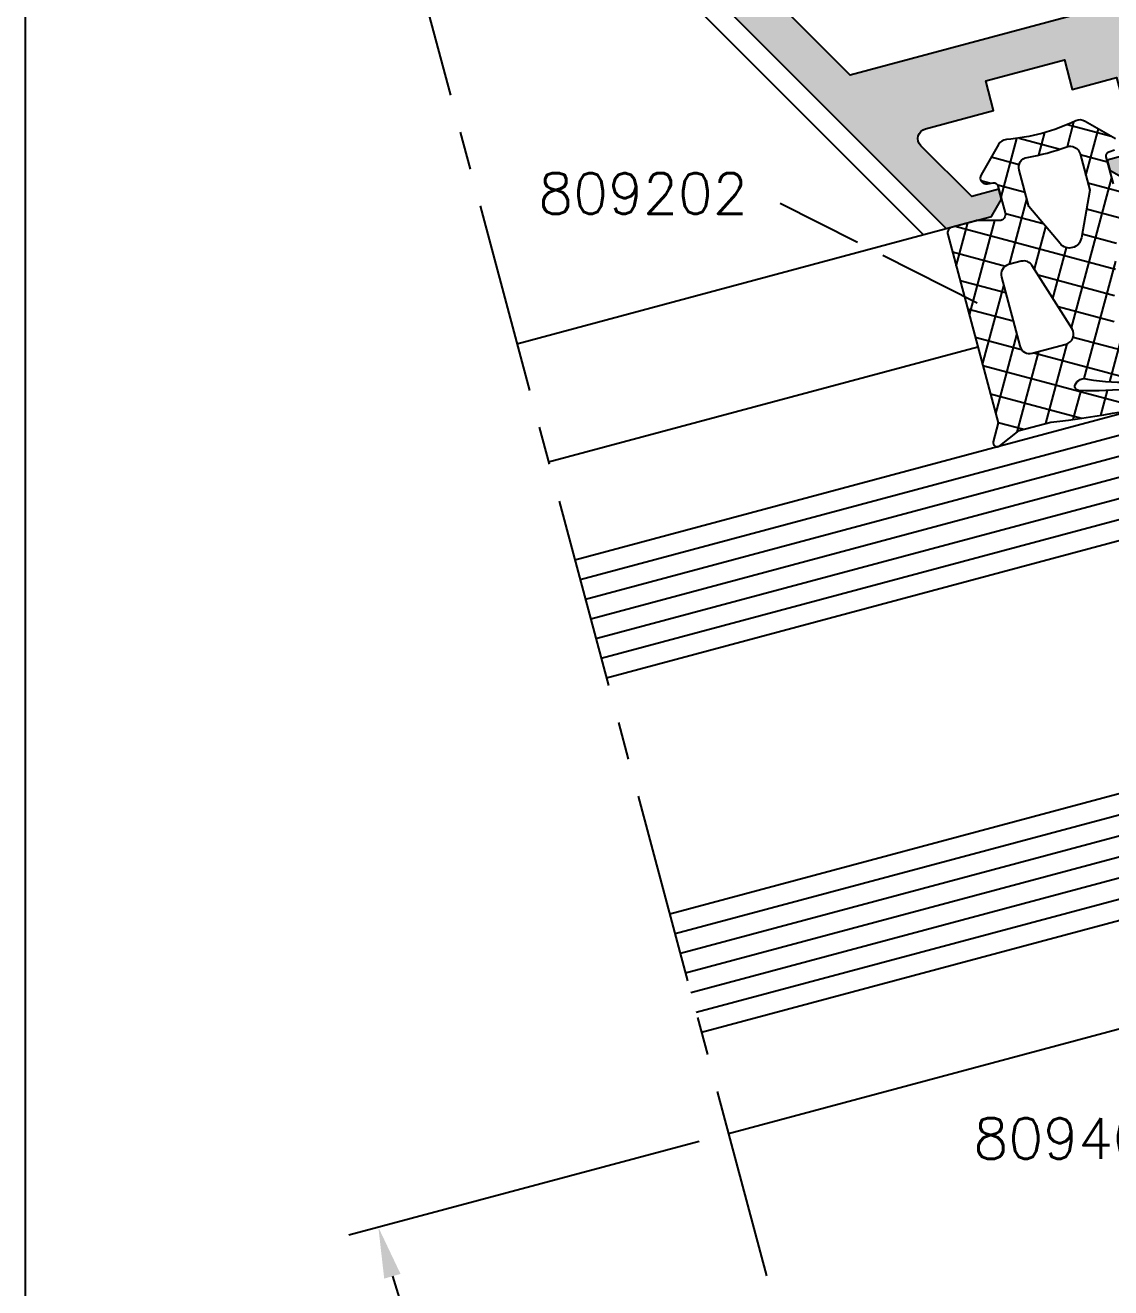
# Model space of a CAD drawing. Extents: x 0 to 4131, y -1600 to 527.
# Drawn here: x 920 to 973.3, y 62.5 to 124.5 of the extents above; entities that cross this region are included whole.
import ezdxf

# ---------------------------------------------------------------- set-up
doc = ezdxf.new("R2010")
doc.units = 0
doc.header["$LTSCALE"] = 7.5
doc.header["$MEASUREMENT"] = 0
doc.linetypes.add('CENTER', pattern=[2, 1.25, -0.25, 0.25, -0.25])
doc.layers.get('DEFPOINTS').update_dxf_attribs({"linetype": 'CONTINUOUS'})
for name, color, linetype in [('ASSI', 1, 'CENTER'), ('FILL', 8, 'CONTINUOUS'), ('FINE', 7, 'CONTINUOUS'), ('GOMMA', 3, 'CONTINUOUS'), ('GROSSA', 4, 'CONTINUOUS'), ('MARCHIO', 7, 'CONTINUOUS'), ('QUOTE', 254, 'CONTINUOUS'), ('TESTO', 2, 'CONTINUOUS'), ('TRATTEGGI', 140, 'CONTINUOUS'), ('VETRO', 6, 'CONTINUOUS')]:
    doc.layers.add(name, color=color, linetype=linetype)
doc.styles.get("Standard").update_dxf_attribs({"font": 'romans.shx'})
doc.dimstyles.new('SCALA_1-1$2', dxfattribs={"dimtxt": 2, "dimasz": 2.5, "dimexe": 1.5, "dimexo": 1.5, "dimgap": 1, "dimtad": 3, "dimdec": 0, "dimdsep": 46, "dimtxsty": 'Standard', "dimcen": 0, "dimclrt": 2, "dimaunit": 1, "dimadec": 0, "dimazin": 0, "dimtfac": 0.7, "dimtdec": 4, "dimtmove": 0, "dimatfit": 3, "dimfxl": 1, "dimtolj": 2, "dimarcsym": 0})

# ---------------------------------------------------------------- blocks, each defined once
blk = doc.blocks.new('*D94')
at = {"layer": 'DEFPOINTS', "color": 0, "transparency": 16777216}
for p in [(1033.205631989439, 78.8156762350797), (978.4696454186642, 76.46879658230766), (954.5293178661005, 70.05400514806142), (1065.904633645398, 70.05400514806146), (978.3303989548104, 16.59448348700123)]:
    blk.add_point(p, dxfattribs=at)
at = {"layer": 'QUOTE', "color": 0, "lineweight": -2, "transparency": 16777216}
for p, q in [((953.0804291266669, 69.66577658040762), (935.8889172494534, 65.05932485623799)), ((1067.353522384831, 69.66577658040767), (1084.545034262044, 65.05932485623826))]:
    blk.add_line(p, q, dxfattribs=at)
blk.add_arc((1010.216975755749, 84.97546810797391), 75.45006850769482, 196.8985536395465, 343.1014463604538, dxfattribs=at)
at = {"layer": 'QUOTE', "color": 0, "transparency": 16777216}
for points in [[(937.6241444048096, 62.92929580746767), (938.4253988525189, 63.15828435406009), (937.337805988887, 65.44755342389179)], [(1082.008552658979, 63.15828435406035), (1082.809807106688, 62.92929580746794), (1083.09614552261, 65.44755342389205)]]:
    blk.add_solid(points, dxfattribs=at)
at = {"layer": 'QUOTE', "color": 2, "transparency": 16777216, "insert": (1010.216975755749, 11.52539960027909), "char_height": 2, "attachment_point": 5}
blk.add_mtext('\\A2;150°', dxfattribs=at)

msp = doc.modelspace()

# ---------------------------------------------------------------- hatches: boundary and pattern name
at = {"layer": 'FILL'}
h = msp.add_hatch(color=253, dxfattribs=at)
edge = h.paths.add_edge_path()
edge.add_line((991.1169757557487, 132.957137551728), (991.6998184682235, 132.3742948392534))
edge.add_line((991.6998184682235, 132.3742948392534), (997.3669757557487, 132.3742948392535))
edge.add_arc((997.3669757557487, 133.3742948392535), 1, 270, 360)
edge.add_line((998.3669757557487, 133.3742948392535), (998.3669757557487, 140.8742948392535))
edge.add_line((998.3669757557487, 140.8742948392535), (997.8669757557487, 140.8742948392535))
edge.add_arc((997.8669757557487, 139.8742948392535), 1, 90, 180)
edge.add_line((996.8669757557487, 139.8742948392535), (996.8669757557487, 133.8742948392535))
edge.add_line((996.8669757557487, 133.8742948392535), (995.3669757557487, 133.8742948392535))
edge.add_line((995.3669757557487, 133.8742948392535), (995.3669757557487, 134.3742948392534))
edge.add_line((995.3669757557487, 134.3742948392534), (984.7169757557485, 134.4742948392535))
edge.add_line((984.7169757557485, 134.4742948392535), (984.7169757557485, 144.7646627411257))
edge.add_arc((983.7169757557485, 144.7646627411257), 1.000000000000007, 359.9999999999984, 404.9999999999986)
edge.add_line((984.4240825369351, 145.4717695223123), (978.2984512142433, 151.5974008450041))
edge.add_arc((979.0055579954299, 152.3045076261906), 0.999999999999988, 134.9999999826034, 225.0000000000011, ccw=False)
edge.add_line((978.298451214458, 153.0116144075918), (984.4240825367204, 159.1372457261343))
edge.add_arc((983.7169757557486, 159.8443525075355), 0.9999999999999226, 314.9999999826031, 360.0000000000016)
edge.add_line((984.7169757557485, 159.8443525075355), (984.7169757557483, 179.8098127006513))
edge.add_line((984.7169757557483, 179.8098127006513), (985.2169757557489, 179.8098127006513))
edge.add_line((985.2169757557489, 179.8098127006513), (985.216975755749, 182.3572643606921))
edge.add_line((985.216975755749, 182.3572643606921), (983.015247101442, 182.3572643606921))
edge.add_arc((983.015247101442, 180.3572643606921), 1.999999999999943, 90.00000000000061, 135.0000000000004)
edge.add_line((981.601033539069, 181.7714779230652), (941.1746266678762, 141.3450710518721))
edge.add_arc((942.5888402302492, 139.930857489499), 2.000000000000006, 134.9999999999997, 224.9999999999997)
edge.add_line((941.174626667876, 138.516643927126), (965.2169757557488, 114.4742948392535))
edge.add_line((965.2169757557488, 114.4742948392535), (967.4386051562137, 115.0695786429893))
edge.add_line((967.4386051562137, 115.0695786429893), (967.9335799030443, 115.9269000529634))
edge.add_line((967.9335799030443, 115.9269000529634), (967.8041703804931, 116.4098629661081))
edge.add_line((967.804170380493, 116.4098629661081), (966.4678900019362, 116.0518077178122))
edge.add_line((966.4678900019362, 116.0518077178122), (963.9775754301068, 118.5421222896417))
edge.add_arc((964.3311288207001, 118.8956756802349), 0.500000000000004, 105.00000000000071, 225, ccw=False)
edge.add_line((964.2017192981488, 119.3786385933795), (967.5451023788203, 120.2744953898332))
edge.add_line((967.5451023788203, 120.2744953898332), (967.1568738111664, 121.723384129267))
edge.add_line((967.1568738111664, 121.723384129267), (971.0205771163228, 122.7586603096771))
edge.add_line((971.0205771163227, 122.7586603096771), (971.4088056839765, 121.3097715702434))
edge.add_line((971.4088056839765, 121.3097715702434), (973.582138793127, 121.8921144217241))
edge.add_line((973.582138793127, 121.8921144217241), (974.5656511645163, 118.2215962818256))
edge.add_line((974.5656511645163, 118.2215962818256), (973.1167624250828, 117.8333677141719))
edge.add_line((973.1167624250829, 117.8333677141719), (973.2461719476341, 117.3504048010273))
edge.add_line((973.2461719476341, 117.3504048010273), (974.1034933576082, 116.8554300541968))
edge.add_line((974.1034933576082, 116.8554300541968), (976.3251227580731, 117.4507138579326))
edge.add_line((976.3251227580731, 117.4507138579326), (974.3839799198042, 124.6951575551005))
edge.add_arc((973.4180540935149, 124.4363385099979), 1.000000000000185, 14.99999999999921, 104.9999999999992)
edge.add_line((973.1592350484123, 125.4022643362871), (960.5074649611638, 122.0122327585846))
edge.add_line((960.5074649611638, 122.0122327585846), (953.9032672567639, 128.6164304629845))
edge.add_line((953.9032672567639, 128.6164304629845), (969.8131698334614, 144.5263330396818))
edge.add_line((969.8131698334614, 144.5263330396818), (981.8652080338898, 132.4742948392535))
edge.add_line((981.8652080338898, 132.4742948392535), (990.5341330432741, 132.3742948392534))
edge.add_line((990.5341330432742, 132.3742948392534), (991.1169757557487, 132.957137551728))
h.paths.add_polyline_path([(982.7169757557488, 177.6447794526257), (981.0098689745622, 178.3518862338123), (942.5888402302492, 139.930857489499), (952.4890536943908, 130.0306440253576), (982.7169757557488, 160.258566087285)], flags=16)
h.paths.add_polyline_path([(982.7169757557485, 136.8651678045141), (982.7169757557486, 144.3504491787525), (976.1771308704689, 150.8902940640322), (971.227383402163, 145.9405465957264), (981.009868974562, 136.1580610233275)], flags=16)
h = msp.add_hatch(dxfattribs=at)
h.set_pattern_fill('ANSI37', color=137, scale=10, angle=210, style=0)
h.set_pattern_definition([(255, (920, 0), (1.207407282861335, -0.3235238063781509), []), (345, (920, 0), (0.3235238063781509, 1.207407282861335), [])])
h.paths.add_polyline_path([(976.8331051648704, 107.4411207655843, -0.4142135623731505), (977.5679520877054, 107.0168566968723), (977.6455978012361, 106.7270789489856, 0.4142135623731228), (978.0130212626538, 106.5149469146297), (978.8823545063138, 106.747884055222, 0.4142135623730328), (979.0944865406698, 107.1153075166394), (978.8835152731156, 107.902663006089, -0.4052432957209233), (979.2222938828404, 108.5108322665541), (984.9995506247633, 110.25072322447, 0.9697392325154671), (984.7408537219751, 111.2161932094364), (978.8676571403271, 109.8343546078449, -0.4052432957209527), (978.2701816278139, 110.1916553323462), (976.4027684716036, 117.1609361100457, 0.4142135623730605), (976.0353450101861, 117.3730681444017), (974.836738269363, 117.0519024361556), (973.8671230270925, 116.4920948150203, -0.4931454260313687), (973.4273452792056, 116.6742567226249), (973.0707993082829, 118.0049044013422, -0.3888787318529054), (973.1955804448756, 118.2446067345198), (973.4736045690477, 118.3457992401265, 0.6370702608073893), (973.5209985260499, 118.8875146474975), (972.041148900546, 119.7419062271425, 0.245419911510869), (971.5786068957682, 119.7614704758399, -0.08886043818028097), (968.1722007959318, 118.8487267122962, 0.245419911510869), (967.7814097938256, 118.6005125735294), (966.927018212242, 117.1206629446679, 0.6370702608073868), (967.2389202866775, 116.6752206187642), (967.5302924629018, 116.7265973948602, -0.3888787318529585), (967.7582072636931, 116.5813996532783), (968.1147532346157, 115.250751974561, -0.4931454260312704), (967.824975486729, 114.8731062610302), (966.7448559937341, 114.8731062610302, 0.06554346281530475), (966.6672102802033, 114.862884008917), (965.5067535036353, 114.5519405527843, 0.4142135623730882), (965.2946214692794, 114.1845170913669), (967.7695688640366, 104.9478876680722), (967.5287851611228, 104.0146139113156, 0.7195149494985242), (967.8468798042425, 103.8080754442283), (968.7969739375731, 104.5631525666724), (970.3566498465648, 104.981066466941, 0.0438089134303663), (977.2084914883505, 106.2943761273884, 1.011468768470254), (976.9753984897986, 107.2667637175348, -0.0977940455191477), (971.7204294202422, 106.5299232673009, -0.5226703353464226), (971.5473073622358, 106.8090055969526, -0.3865361286483857), (972.1600282474647, 107.0863848790792, 0.128677634309053)])
h.paths.add_polyline_path([(973.4330452057404, 110.0994743676729), (973.5730615675691, 113.7604582701873, -0.3288304544284904), (973.9432867650737, 114.2243123760798), (974.5573558051065, 114.3888516794536, -0.4142135623730941), (975.1697282408022, 114.0352982888603), (976.0755948986612, 110.6545578968485, -0.4142135623730986), (975.7220415080678, 110.0421854611527), (974.0620894483475, 109.5974026472765, -0.5050829045456721)], flags=16)
h.paths.add_polyline_path([(971.1034756969094, 108.804644481863), (969.4435236371892, 108.3598616679864, -0.4142135623731152), (968.8311512014934, 108.7134150585797), (967.9252845436347, 112.0941554505915, -0.4142135623730941), (968.2788379342279, 112.7065278862873), (968.8929069742605, 112.871067189661, -0.3288304544284982), (969.4454584533671, 112.6544703490607), (971.3972081309134, 109.5539734675517, -0.5050829045456721)], flags=16)
h.paths.add_polyline_path([(970.8042826011772, 113.737453256112), (969.273864226163, 115.5613348286844), (968.7946800244447, 117.3496746156801, -0.4410091218321674), (969.1924665338257, 117.9717757052814, 0.04533686841581842), (971.1335063187332, 118.4918757481238, -0.441009121832057), (971.7890500859405, 118.1520136554979), (972.2682342876585, 116.363673868502), (971.8547939163545, 114.0189369183046, -0.6370702585280285)], flags=16)

# ---------------------------------------------------------------- linework, layer by layer
at = {"layer": 'ASSI'}
msp.add_line((934.563878097103, 144.5660407614137), (959.9313286102405, 49.89342658789887), dxfattribs=at)
at = {"layer": 'FINE'}
for p, q in [((964.1016206840984, 114.1754363485308), (940.4232198371942, 137.8538371954348)), ((944.14018276843, 108.8267851792636), (965.2169757557486, 114.4742948392535)), ((945.6930970390451, 103.0312302215295), (966.7698900263636, 108.6787398815194)), ((954.5293178661005, 70.05400514806142), (978.4696454186642, 76.46879658230766))]:
    msp.add_line(p, q, dxfattribs=at)
at = {"layer": 'GOMMA'}
for points in [[(973.5209985260499, 118.8875146474975), (972.041148900546, 119.7419062271425, 0.245419911510869), (971.5786068957682, 119.7614704758399, -0.08886043818028098), (968.1722007959318, 118.8487267122962, 0.245419911510869), (967.7814097938256, 118.6005125735294), (966.927018212242, 117.1206629446679, 0.6370702608073866), (967.2389202866775, 116.6752206187642), (967.5302924629018, 116.7265973948602, -0.3888787318529379), (967.7582072636931, 116.5813996532783), (968.1147532346157, 115.250751974561, -0.4931454260312896), (967.824975486729, 114.8731062610302), (966.7448559937341, 114.8731062610302, 0.06554346281524528), (966.6672102802034, 114.862884008917), (965.5067535036353, 114.5519405527843, 0.4142135623730882), (965.2946214692794, 114.1845170913669), (967.7695688640365, 104.9478876680723), (967.5287851611228, 104.0146139113156, 0.7195149494985749), (967.8468798042425, 103.8080754442283), (968.7969739375731, 104.5631525666724), (970.3566498465648, 104.981066466941, 0.04380891343036632), (977.2084914883505, 106.2943761273884, 1.011468768470285)], [(973.4273452792056, 116.6742567226248), (973.0707993082829, 118.0049044013422, -0.3888787318529617), (973.1955804448756, 118.2446067345198), (973.4736045690477, 118.3457992401265, 0.6370702608074126)], [(976.9753984897986, 107.2667637175348, -0.09779404551914772), (971.7204294202422, 106.5299232673009, -0.5226703353464227), (971.5473073622358, 106.8090055969526, -0.3865361286483857), (972.1600282474647, 107.0863848790792, 0.128677634309053), (976.8331051648704, 107.4411207655843, -0.414213562373095)]]:
    msp.add_lwpolyline(points, format="xyb", dxfattribs=at)
for points in [[(969.1924665338257, 117.9717757052814, 0.04533686841581842), (971.1335063187332, 118.4918757481238, -0.4410091218320485), (971.7890500859405, 118.1520136554979), (972.2682342876587, 116.363673868502), (971.8547939163545, 114.0189369183046, -0.6370702608074954), (970.8042825986759, 113.7374532590929), (969.273864226163, 115.5613348286844), (968.7946800244447, 117.3496746156801, -0.4410091218321674)], [(968.8929069742605, 112.871067189661), (968.2788379342279, 112.7065278862873, 0.4142135623730941), (967.9252845436347, 112.0941554505915), (968.8311512014934, 108.7134150585797, 0.4142135623731153), (969.4435236371892, 108.3598616679864), (971.1034756969094, 108.804644481863, 0.5050829045456721), (971.3972081309134, 109.5539734675517), (969.4454584533671, 112.6544703490607, 0.3288304544284983)]]:
    msp.add_lwpolyline(points, format="xyb", close=True, dxfattribs=at)
at = {"layer": 'GROSSA'}
msp.add_lwpolyline([(941.174626667876, 138.516643927126), (965.2169757557488, 114.4742948392535), (967.4386051562137, 115.0695786429893), (967.9335799030443, 115.9269000529634), (967.804170380493, 116.4098629661081), (966.4678900019362, 116.0518077178122), (963.9775754301068, 118.5421222896417, -0.5773502691896238), (964.2017192981488, 119.3786385933795), (967.5451023788203, 120.2744953898332), (967.1568738111664, 121.723384129267), (971.0205771163227, 122.7586603096771), (971.4088056839765, 121.3097715702434), (973.582138793127, 121.8921144217241), (974.5656511645163, 118.2215962818256), (973.1167624250829, 117.8333677141719), (973.2461719476341, 117.3504048010273), (974.1034933576082, 116.8554300541968), (976.3251227580731, 117.4507138579326), (974.3839799198041, 124.6951575551005, 0.4142135623730951)], format="xyb", dxfattribs=at)
msp.add_lwpolyline([(973.1592350484123, 125.4022643362871), (960.5074649611638, 122.0122327585846), (953.9032672567639, 128.6164304629845)], dxfattribs=at)
at = {"layer": 'MARCHIO'}
msp.add_lwpolyline([(920, 0), (1130, 0), (1130, 297), (920, 297)], close=True, dxfattribs=at)
at = {"layer": 'QUOTE'}
for p, q in [((960.855347500381, 113.7881028490556), (957.064653252392, 115.7021040475984)), ((966.7357696597359, 110.8189541062063), (962.1039472575288, 113.1576585886278))]:
    msp.add_line(p, q, dxfattribs=at)
at = {"layer": 'TRATTEGGI'}
for p, q in [((993.0229567634934, 109.501570840247), (947.246011307127, 97.23567527324934)), ((993.281775808596, 108.5356450139579), (947.5048303522295, 96.26974944696045)), ((993.5405948536985, 107.5697191876689), (947.7636493973321, 95.30382362067127)), ((993.799413898801, 106.6037933613797), (948.0224684424345, 94.3378977943824)), ((994.0582329439037, 105.6378675350907), (948.2812874875372, 93.37197196809316)), ((997.6816995753388, 92.11490596704363), (951.9047541189725, 79.84901040004647)), ((997.9405186204414, 91.1489801407547), (952.1635731640749, 78.88308457375732)), ((998.1993376655439, 90.18305431446555), (952.4223922091776, 77.91715874746832)), ((998.4581567106463, 89.21712848817657), (952.68121125428, 76.95123292117921)), ((998.716975755749, 88.25120266188742), (952.9400302993827, 75.98530709489008))]:
    msp.add_line(p, q, dxfattribs=at)
at = {"layer": 'VETRO'}
for p, q in [((994.3170519890061, 104.6719417088016), (948.5401065326396, 92.40604614180398)), ((997.4228805302364, 93.08083179333278), (951.6459350738699, 80.8149362263355))]:
    msp.add_line(p, q, dxfattribs=at)
msp.add_lwpolyline([(953.1988493444851, 75.0193812686011), (998.0098689745623, 87.02645779049597), (998.716975755749, 88.25120266188758), (993.0229567634934, 109.5015708402469), (991.7982118921018, 110.2086776214334), (946.9871922620245, 98.2016010995386)], dxfattribs=at)

# ---------------------------------------------------------------- texts
at = {"layer": 'TESTO'}
for s, p in [('809202', (945.1894649123228, 115.2042786519322)), ('809403', (966.5527445351227, 68.8114505156652))]:
    msp.add_text(s, height=2, dxfattribs=at).set_placement(p)

# ---------------------------------------------------------------- dimensions: what is measured, and where the dimension line sits
at = {"layer": 'QUOTE'}
dim = msp.add_angular_dim_2l(base=(978.3303989548104, 16.59448348700123), line1=((1065.904633645398, 70.05400514806146), (1033.205631989439, 78.8156762350797)), line2=((954.5293178661005, 70.05400514806142), (978.4696454186642, 76.46879658230766)), dimstyle='SCALA_1-1$2', dxfattribs=at)
dim.commit()
dim.dimension.update_dxf_attribs({"geometry": '*D94', "text_midpoint": (1010.216975755749, 11.52539960027909)})

doc.saveas('drawing.dxf')
